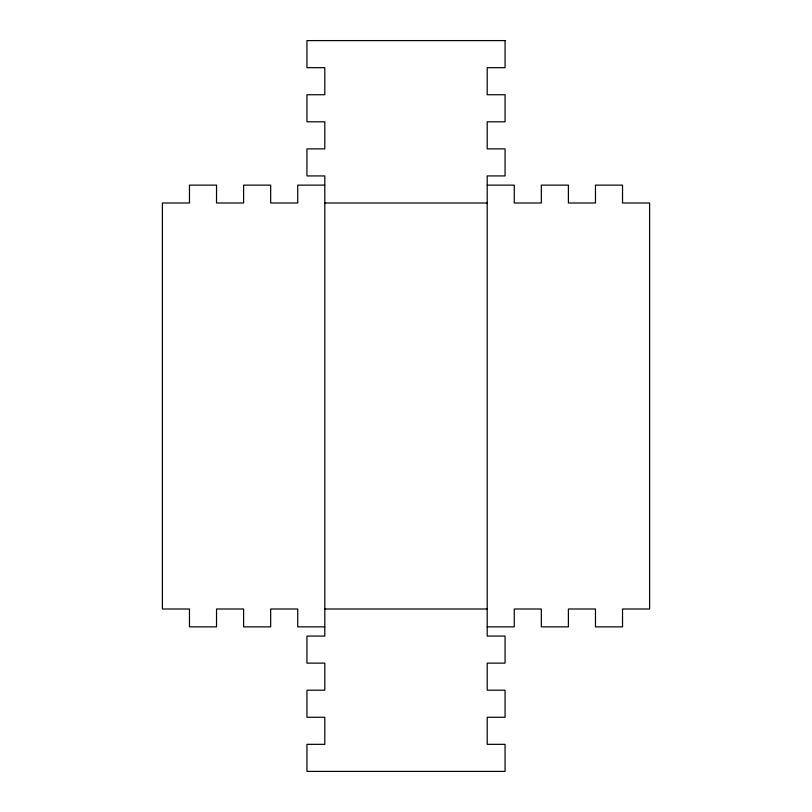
<?xml version="1.0" encoding="UTF-8"?>
<svg xmlns="http://www.w3.org/2000/svg" width="812" height="812" viewBox="0 0 812 812"><rect width="100%" height="100%" fill="white"/><g stroke="black" fill="none" stroke-linecap="round" stroke-linejoin="round"><path stroke-width="1.22" d="M324.8 185.136L297.73 185.136L297.73 203L270.67 203L270.67 185.136L243.6 185.136L243.6 203L216.53 203L216.53 185.136L189.47 185.136L189.47 203L162.4 203L162.4 609L189.47 609L189.47 626.864L216.53 626.864L216.53 609L243.6 609L243.6 626.864L270.67 626.864L270.67 609L297.73 609L297.73 626.864L324.8 626.864M487.2 185.136L514.27 185.136L514.27 203L541.33 203L541.33 185.136L568.4 185.136L568.4 203L595.47 203L595.47 185.136L622.53 185.136L622.53 203L649.6 203L649.6 609L622.53 609L622.53 626.864L595.47 626.864L595.47 609L568.4 609L568.4 626.864L541.33 626.864L541.33 609L514.27 609L514.27 626.864L487.2 626.864M324.8 203L487.2 203M324.8 609L487.2 609M505.064 40.6L306.936 40.6L306.936 67.67L324.8 67.67L324.8 94.73L306.936 94.73L306.936 121.8L324.8 121.8L324.8 148.87L306.936 148.87L306.936 175.93L324.8 175.93L324.8 636.07L306.936 636.07L306.936 663.13L324.8 663.13L324.8 690.2L306.936 690.2L306.936 717.27L324.8 717.27L324.8 744.33L306.936 744.33L306.936 771.4L505.064 771.4L505.064 744.33L487.2 744.33L487.2 717.27L505.064 717.27L505.064 690.2L487.2 690.2L487.2 663.13L505.064 663.13L505.064 636.07L487.2 636.07L487.2 175.93L505.064 175.93L505.064 148.87L487.2 148.87L487.2 121.8L505.064 121.8L505.064 94.73L487.2 94.73L487.2 67.67L505.064 67.67L505.064 40.6"/></g></svg>
